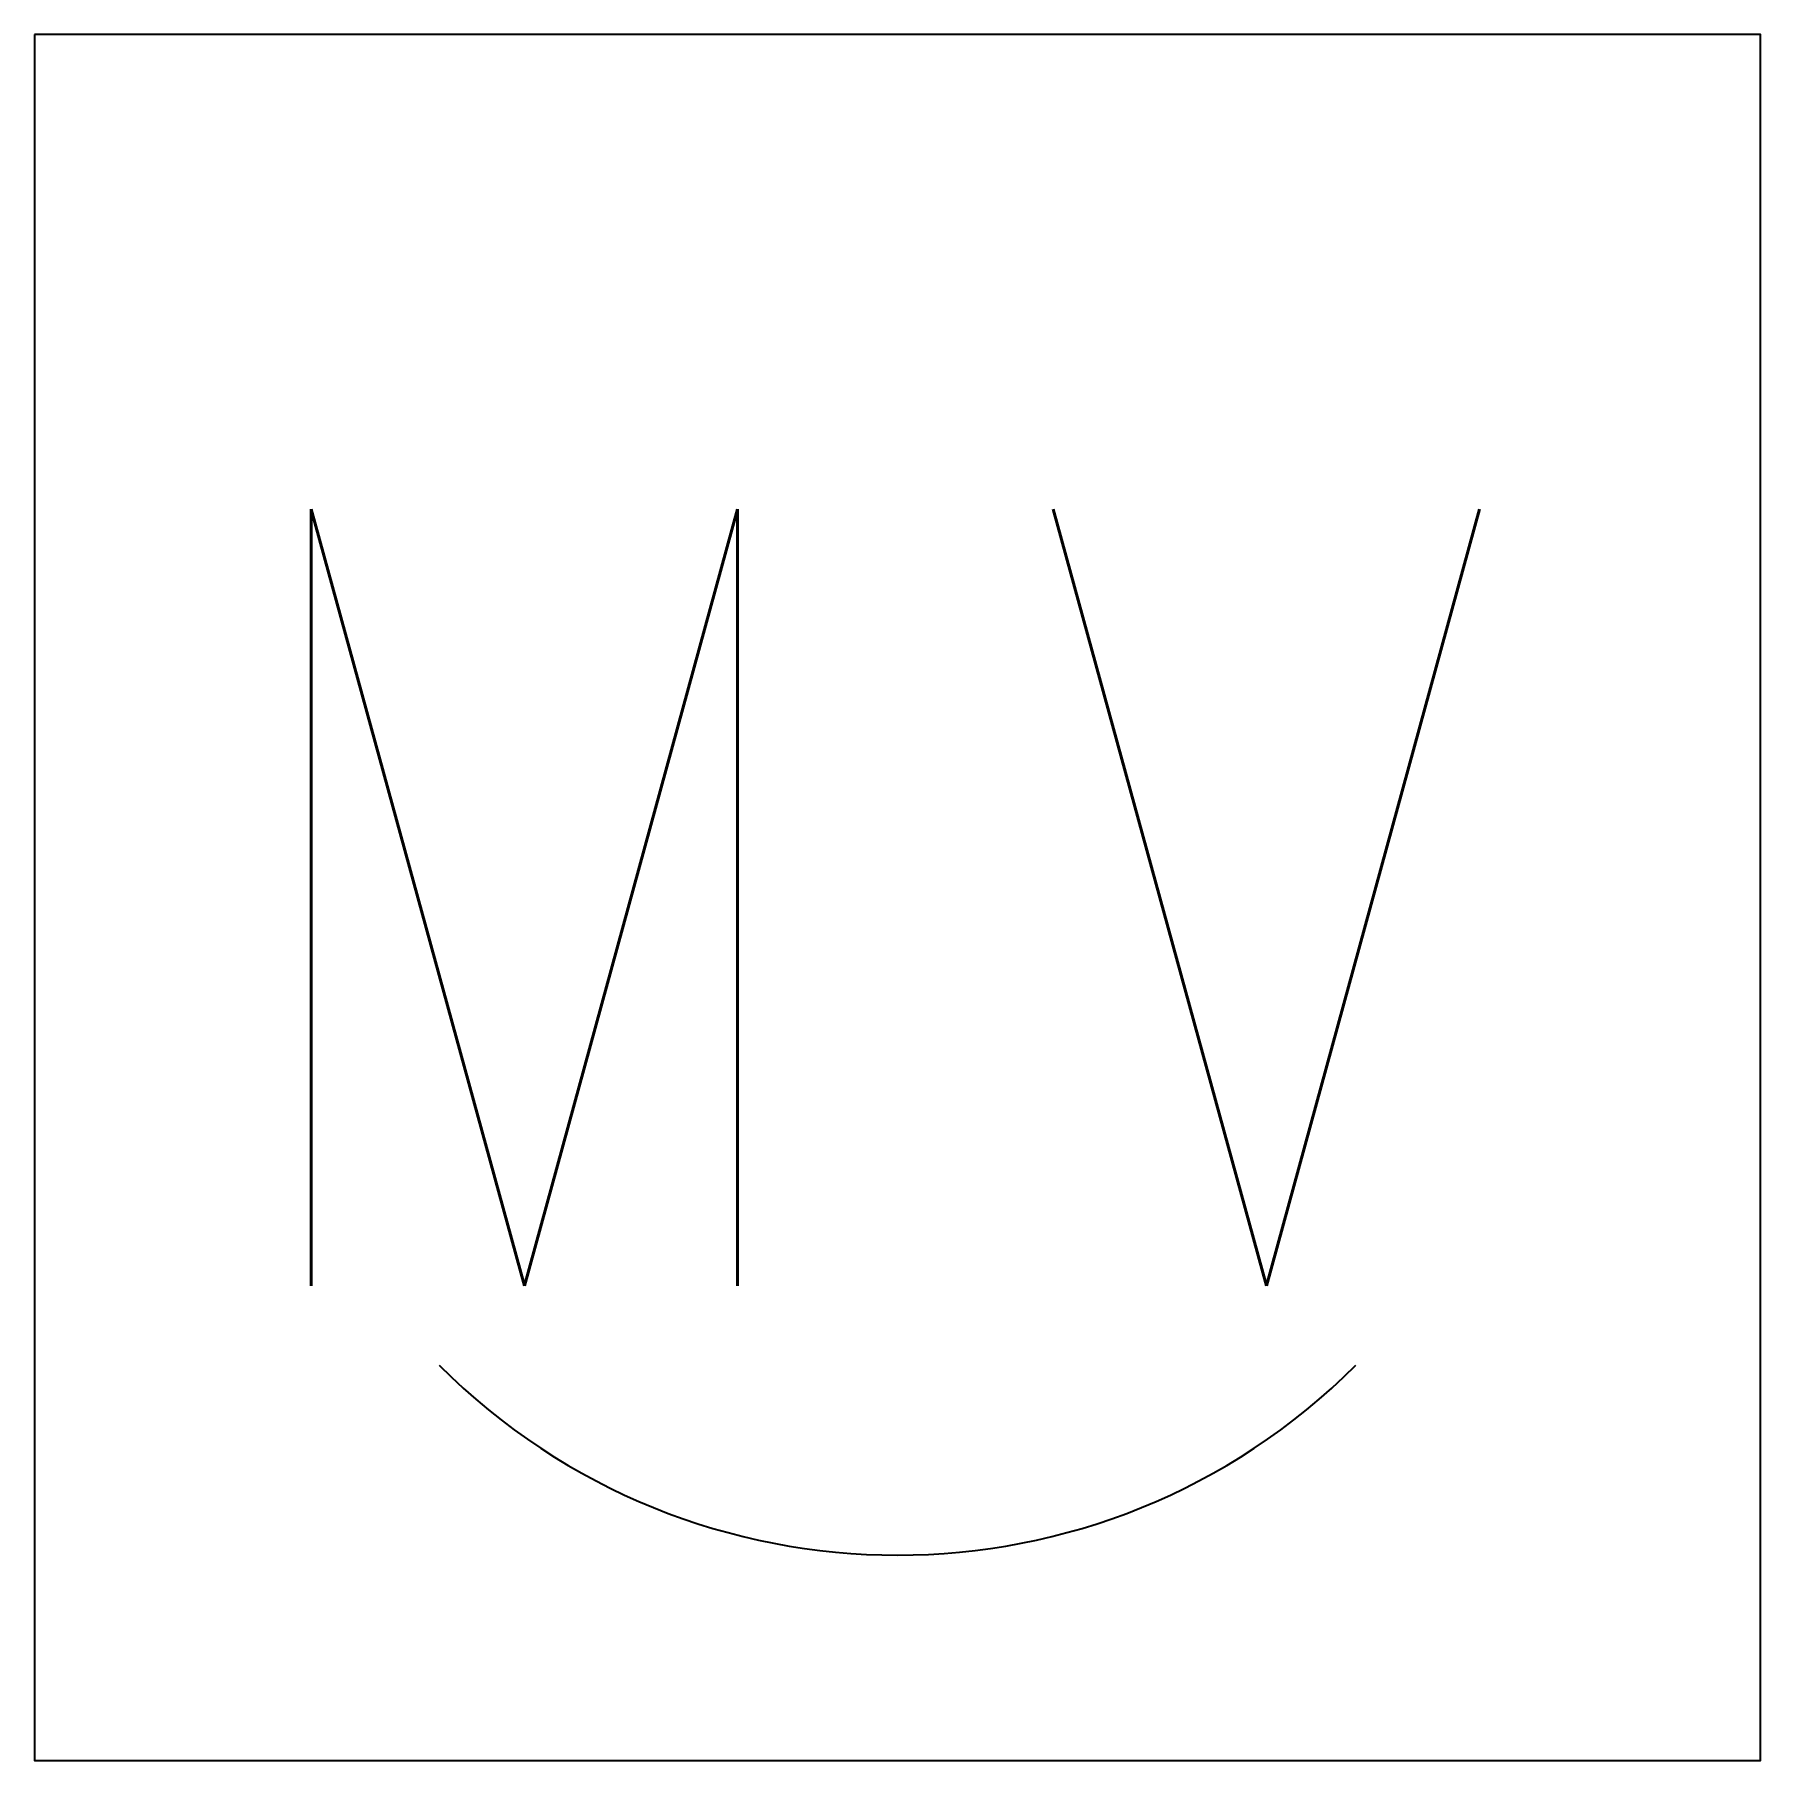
# Model space of a CAD drawing. Header units: feet. Extents: x -0.5 to 0.5, y -0.5 to 0.5.
import ezdxf
from ezdxf.enums import TextEntityAlignment as Align

# ---------------------------------------------------------------- set-up
doc = ezdxf.new("R2010")
doc.units = ezdxf.units.FT
doc.header["$MEASUREMENT"] = 0
doc.styles.add('SYM', font='SIMPLEX.SHX', dxfattribs={"width": 0.8})

msp = doc.modelspace()

# ---------------------------------------------------------------- linework, layer by layer
msp.add_arc((0, -0.0054, 1.0001), 0.3756, 225, 315)
msp.add_3dface([(-0.5, 0.5, 1), (-0.5, -0.5, 1), (0.5, -0.5, 1), (0.5, 0.5, 1)])
at = {"layer": 'Defpoints'}
msp.add_point((0, 0), dxfattribs=at)

# ---------------------------------------------------------------- texts
at = {"style": 'SYM', "width": 0.8}
for s, p in [('M', (-0.2162, 0, 1)), ('V', (0.2137, 0, 1))]:
    msp.add_text(s, height=0.45, dxfattribs=at).set_placement(p, align=Align.MIDDLE)

doc.saveas('drawing.dxf')
